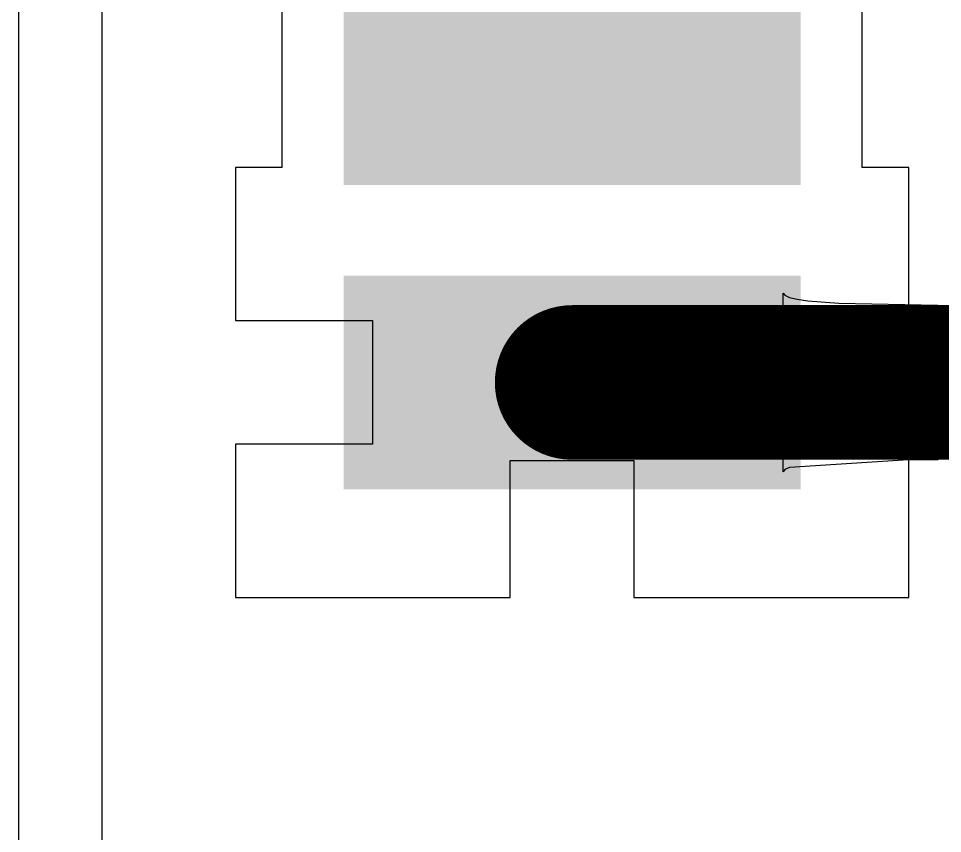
# Model space of a CAD drawing. Header units: inches. Extents: x 0.88 to 8.93, y 2.74 to 7.33.
# Drawn here: x 1.352 to 1.4118, y 2.963 to 3.0157 of the extents above; entities that cross this region are included whole.
import ezdxf

# ---------------------------------------------------------------- set-up
doc = ezdxf.new("R2010")
doc.units = ezdxf.units.IN
doc.header["$MEASUREMENT"] = 0
for name, color, linetype in [('Bottom Layer', 5, 'Continuous'), ('Keep-Out Layer', 6, 'Continuous'), ('Top Layer', 1, 'Continuous'), ('Top Paste', 8, 'Continuous'), ('Top Solder', 216, 'Continuous')]:
    doc.layers.add(name, color=color, linetype=linetype)

# ---------------------------------------------------------------- blocks, each defined once
blk = doc.blocks.new('AMPHENOL_12401598E4_2A_34')
at = {"layer": 'Top Layer'}
for points in [[(0.072835, -0.027165), (0.084646, -0.027165), (0.084646, -0.054724), (0.072835, -0.054724)], [(0.09252, -0.027165), (0.104331, -0.027165), (0.104331, -0.054724), (0.09252, -0.054724)]]:
    blk.add_hatch(color=1, dxfattribs=at).paths.add_polyline_path(points)
at = {"layer": 'Top Paste'}
for points in [[(0.072835, -0.027165), (0.084646, -0.027165), (0.084646, -0.054724), (0.072835, -0.054724)], [(0.09252, -0.027165), (0.104331, -0.027165), (0.104331, -0.054724), (0.09252, -0.054724)]]:
    blk.add_hatch(color=8, dxfattribs=at).paths.add_polyline_path(points)
at = {"layer": 'Top Solder'}
for points in [[(0.071835, -0.026165), (0.085646, -0.026165), (0.085646, -0.055724), (0.071835, -0.055724)], [(0.09152, -0.026165), (0.105331, -0.026165), (0.105331, -0.055724), (0.09152, -0.055724)]]:
    blk.add_hatch(color=216, dxfattribs=at).paths.add_polyline_path(points)
at = {"layer": 'Keep-Out Layer'}
blk.add_line((-0.147638, -0.076772), (0.147638, -0.076772), dxfattribs=at)

msp = doc.modelspace()

# ---------------------------------------------------------------- linework, layer by layer
at = {"layer": 'Bottom Layer'}
msp.add_line((1.357381, 2.950782), (1.357381, 3.230319), dxfattribs=at)
at = {"layer": 'Top Layer'}
for p, q in [((1.357381, 2.950782), (1.357381, 3.230319)), ((1.369016, 3.040275), (1.369016, 3.006031)), ((1.406575, 3.006031), (1.406575, 3.040062)), ((1.369016, 3.006031), (1.366016, 3.006031)), ((1.366016, 3.006031), (1.366016, 2.996126)), ((1.409575, 3.006031), (1.406575, 3.006031)), ((1.409575, 2.996126), (1.409575, 3.006031)), ((1.401455, 2.98634), (1.401455, 2.997911)), ((1.401455, 2.997911), (1.401555, 2.997762)), ((1.401555, 2.997762), (1.401855, 2.997628)), ((1.401855, 2.997628), (1.402355, 2.997511)), ((1.402355, 2.997511), (1.403055, 2.997409)), ((1.403055, 2.997409), (1.405055, 2.997251)), ((1.405055, 2.997251), (1.411455, 2.997126)), ((1.411455, 2.997126), (1.411455, 2.987126)), ((1.366016, 2.996126), (1.374877, 2.996126)), ((1.374877, 2.996126), (1.374877, 2.988126)), ((1.400714, 2.988126), (1.400714, 2.996126)), ((1.400714, 2.996126), (1.409575, 2.996126)), ((1.374877, 2.988126), (1.366016, 2.988126)), ((1.366016, 2.988126), (1.366016, 2.97822)), ((1.409575, 2.988126), (1.400714, 2.988126)), ((1.409575, 2.97822), (1.409575, 2.988126)), ((1.383795, 2.97822), (1.383795, 2.987081)), ((1.383795, 2.987081), (1.391795, 2.987081)), ((1.391795, 2.987081), (1.391795, 2.97822)), ((1.409555, 2.987118), (1.401855, 2.986623)), ((1.411455, 2.987126), (1.409555, 2.987118)), ((1.401555, 2.986489), (1.401455, 2.98634)), ((1.401855, 2.986623), (1.401555, 2.986489)), ((1.366016, 2.97822), (1.383795, 2.97822)), ((1.391795, 2.97822), (1.409575, 2.97822))]:
    msp.add_line(p, q, dxfattribs=at)
msp.add_lwpolyline([(1.387795, 2.992126, 0.01, 0.01, 0), (1.416791, 2.992126, 0.01, 0.01, 0)], format="xyseb", dxfattribs=at)
msp.add_lwpolyline([(1.385295, 2.992126, 0.005, 0.005, 1), (1.390295, 2.992126, 0.005, 0.005, 1)], format="xyseb", close=True, dxfattribs=at)

# ---------------------------------------------------------------- block references
at = {"rotation": 270}
msp.add_blockref('AMPHENOL_12401598E4_2A_34', (1.42874, 3.090551), dxfattribs=at)

doc.saveas('drawing.dxf')
